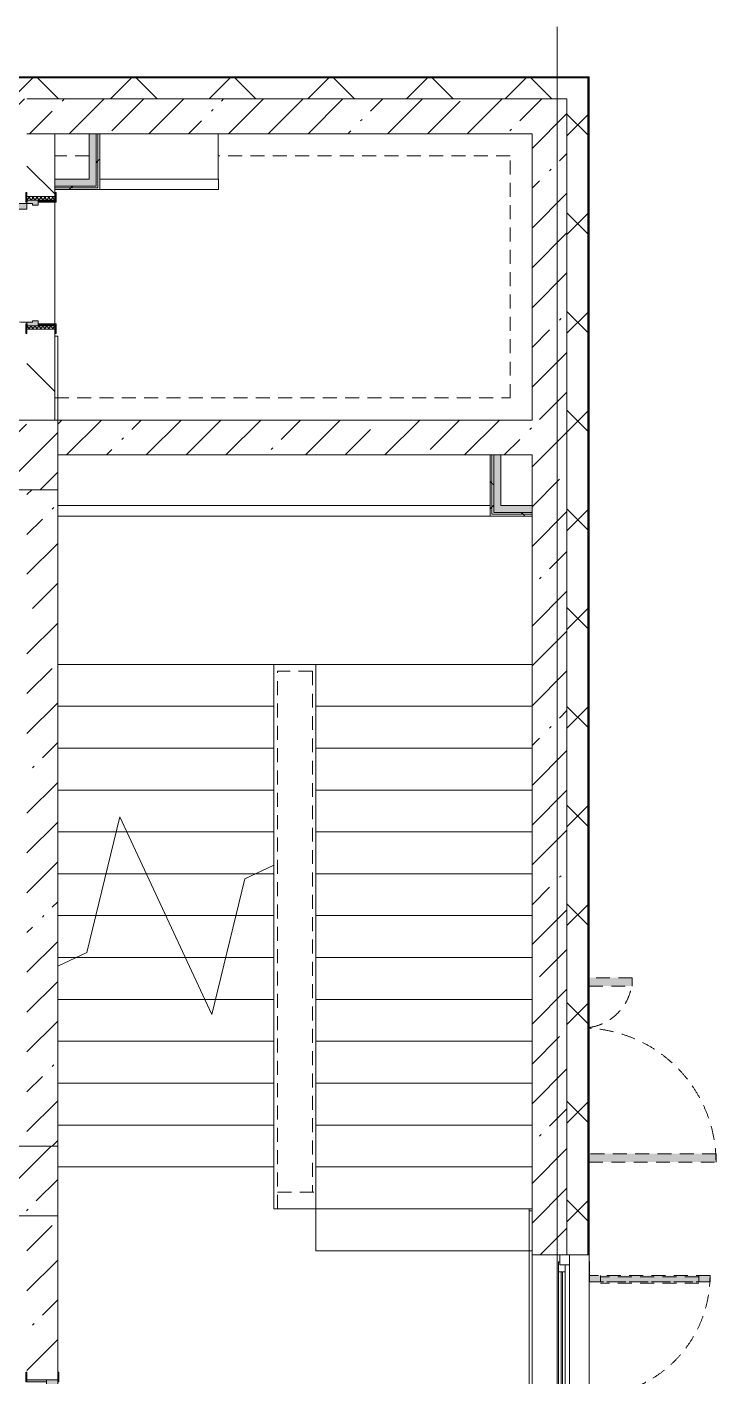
# Model space of a CAD drawing. Header units: millimetres. Extents: x 35092 to 251863, y -8553 to 29549.
# Drawn here: x 246063 to 251001, y 12246 to 21915 of the extents above; entities that cross this region are included whole.
import ezdxf

# ---------------------------------------------------------------- set-up
doc = ezdxf.new("R2010")
doc.units = ezdxf.units.MM
doc.linetypes.add('200_ШТРИХ__ш1_п0_6_', pattern=[160, 100, -60])
for name, color, linetype, lineweight in [('A-DETL-MBND-1', 7, '200_ШТРИХ__ш1_п0_6_', 9), ('A-GLAZ-2', 7, 'Continuous', 5), ('A-WALL', 7, 'Continuous', 9), ('A-WALL-2', 7, 'Continuous', 5), ('I-WALL-3', 7, 'Continuous', 5), ('S-COLS-1', 7, 'Continuous', 5), ('S-STRS-3', 7, 'Continuous', 5), ('S-STRS-MBND-2', 7, 'Continuous', 5), ('Оси', 7, 'Continuous', 9)]:
    doc.layers.add(name, color=color, linetype=linetype, lineweight=lineweight)
for name, color, linetype, lineweight, true_color in [('A-DOOR-2', 7, 'Continuous', 5, 0xaaaaaa), ('A-DOOR-3', 7, 'Continuous', 5, 0xe2e2e2), ('A-DOOR-FRAM-3', 7, 'Continuous', 5, 0xe2e2e2), ('A-DOOR-FRAM-4', 7, 'Continuous', 5, 0xaaaaaa), ('A-FLOR-1', 7, 'Continuous', 5, 0xaaaaaa), ('I-WALL-1', 7, 'Continuous', 5, 0xe7e7e7)]:
    doc.layers.add(name, color=color, linetype=linetype, lineweight=lineweight, true_color=true_color)
pattern_1 = [(45, (124853, 0), (-285.1231, 285.1231), []), (45, (125138.1, 0), (-285.1231, 285.1231), [504.031, -100.806, 16.764, -84.042])]
pattern_2 = [(45, (124853, 0), (-353.5534, 353.5534), []), (135, (124853, 0), (-353.5534, -353.5534), [])]
pattern_3 = [(45, (124853, 0), (-530.33, 530.33), []), (135, (124853, 0), (-530.33, -530.33), [])]

# ---------------------------------------------------------------- blocks, each defined once
blk = doc.blocks.new('110_Дверь_СКБ_2Ст - Д-1_л_Лестничная клетка EIS60 2-32142534-2_2_2_птичка')
at = {"layer": 'A-DOOR-3'}
for points in [[(662.5, 938), (662.5, 1010), (612.5, 1010), (613.3, 110), (662.5, 110), (662.5, 823.5)], [(-587.5, 510), (-637.5, 510), (-637.5, 110), (-587.5, 110), (-587.5, 504.6)], [(712.5, -110), (712.5, 30), (697.5, 30), (697.5, -110)]]:
    blk.add_hatch(color=256, dxfattribs=at).paths.add_polyline_path(points)
h = blk.add_hatch(color=256, dxfattribs=at)
h.paths.add_polyline_path([(712.5, 30), (712.5, 110), (662.5, 110), (662.5, 60), (652.5, 60), (652.5, 30), (697.5, 30)])
h.paths.add_polyline_path([(-627.5, 60), (-637.5, 60), (-637.5, 110), (-687.5, 106.2), (-687.5, 30), (-627.5, 30)])
at = {"layer": 'A-DOOR-FRAM-3'}
for points in [[(-672.5, 112.8), (-672.5, 118), (-742.5, 118), (-742.5, 110), (-672.5, 110)], [(767.5, 118), (697.5, 118), (703.3, 110), (767.5, 110)], [(-672.5, 30), (-687.5, 30), (-687.5, -110), (-672.5, -110), (-672.5, 22.9)], [(-672.5, -110), (-742.5, -110), (-742.5, -118), (-672.5, -118)], [(767.5, -110), (697.5, -110), (697.5, -118), (767.5, -118)]]:
    blk.add_hatch(color=256, dxfattribs=at).paths.add_polyline_path(points)
at = {"layer": 'A-DOOR-2'}
for p, q in [((662.5, 1010), (612.5, 1010)), ((612.5, 1010), (612.5, 110)), ((662.5, 110), (662.5, 1010)), ((-637.5, 510), (-637.5, 110)), ((-587.5, 510), (-637.5, 510)), ((-587.5, 110), (-587.5, 510)), ((-637.5, 110), (-587.5, 110)), ((612.5, 110), (662.5, 110))]:
    blk.add_line(p, q, dxfattribs=at)
for centre, radius, start, end in [((662.5, 110), 900, 90, 180), ((-637.5, 110), 400, 360, 90)]:
    blk.add_arc(centre, radius, start, end, dxfattribs=at)
at = {"layer": 'A-DOOR-FRAM-4'}
for p, q in [((-672.5, 118), (-742.5, 118)), ((-742.5, 118), (-742.5, 110)), ((-742.5, 110), (-672.5, 110)), ((-637.5, 110), (-687.5, 110)), ((-687.5, 110), (-687.5, 30)), ((-672.5, 110), (-672.5, 118)), ((-637.5, 60), (-637.5, 110)), ((662.5, 110), (662.5, 60)), ((712.5, 110), (662.5, 110)), ((767.5, 118), (697.5, 118)), ((697.5, 118), (697.5, 110)), ((697.5, 110), (767.5, 110)), ((712.5, 30), (712.5, 110)), ((767.5, 110), (767.5, 118)), ((-687.5, 30), (-627.5, 30)), ((-672.5, 30), (-687.5, 30)), ((-687.5, 30), (-687.5, -110)), ((-672.5, -110), (-672.5, 30)), ((-627.5, 60), (-637.5, 60)), ((-627.5, 30), (-627.5, 60)), ((662.5, 60), (652.5, 60)), ((652.5, 60), (652.5, 30)), ((652.5, 30), (712.5, 30)), ((712.5, 30), (697.5, 30)), ((697.5, 30), (697.5, -110)), ((712.5, -110), (712.5, 30)), ((-672.5, -110), (-742.5, -110)), ((-742.5, -110), (-742.5, -118)), ((-742.5, -118), (-672.5, -118)), ((-687.5, -110), (-672.5, -110)), ((-672.5, -118), (-672.5, -110)), ((697.5, -110), (712.5, -110)), ((767.5, -110), (697.5, -110)), ((697.5, -110), (697.5, -118)), ((697.5, -118), (767.5, -118)), ((767.5, -118), (767.5, -110))]:
    blk.add_line(p, q, dxfattribs=at)
blk = doc.blocks.new('120_Окно_СКБ_1Ст - 120_Окно_СКБ_1Ст 1200х2500_h_ с форточкой2-24160662-2_2_2_птичка')
at = {"layer": 'A-GLAZ-2'}
for p, q in [((-600, -127), (-600, -57)), ((-600, -57), (-530, -57)), ((600, -57), (-600, -57)), ((-530, -57), (-530, -127)), ((530, -87), (-530, -87)), ((-530, -87), (-530, -127)), ((-480, -137), (-480, -87)), ((480, -137), (480, -87)), ((530, -127), (530, -57)), ((530, -57), (600, -57)), ((530, -127), (530, -87)), ((600, -57), (600, -127)), ((-530, -127), (-600, -127)), ((-600, -127), (-550, -127)), ((-530, -127), (-550, -127)), ((-550, -127), (-550, -137)), ((-550, -137), (550, -137)), ((550, -137), (-550, -137)), ((-480, -107), (480, -107)), ((480, -117), (-480, -117)), ((600, -127), (530, -127)), ((550, -127), (530, -127)), ((550, -127), (600, -127)), ((550, -137), (550, -127))]:
    blk.add_line(p, q, dxfattribs=at)
blk = doc.blocks.new('110_Дверь_СКБ_1Ст_Внутренняя1 - Д-8 950x2100h_охрана-V314-2_2_2_птичка')
at = {"layer": 'A-DOOR-2'}
h = blk.add_hatch(dxfattribs=at)
h.set_pattern_fill('FP_102', color=256, style=0, pattern_type=2)
h.set_pattern_definition([(135, (1826.41, 164.685), (-14.14214, -14.14214), []), (225, (1826.41, 164.685), (14.14214, -14.14214), [])])
h.paths.add_polyline_path([(462.5, -32.9), (462.5, -100), (487.5, -100), (487.5, 100), (462.5, 100), (462.5, 84.3)])
at = {"layer": 'A-DOOR-3'}
h = blk.add_hatch(color=256, dxfattribs=at)
h.paths.add_polyline_path([(-437.5, 100), (-437.5, 20), (-402.5, 20), (-402.5, 60), (-412.5, 60), (-412.5, 100), (-422.5, 100)])
h.paths.add_polyline_path([(427.5, 44), (427.5, 20), (462.5, 20), (462.5, 100), (437.5, 100), (437.5, 60), (427.5, 60)])
at = {"layer": 'A-DOOR-FRAM-3'}
for points in [[(397.5, 950), (397.5, 100), (437.5, 100), (437.5, 950)], [(-492.5, 100), (-422.5, 100), (-422.5, 108), (-492.5, 108)], [(447.5, 100), (517.5, 100), (517.5, 108), (447.5, 108)], [(-437.5, -32.9), (-437.5, -100), (-422.5, -100), (-422.5, 20), (-437.5, 20)], [(447.5, -32.9), (447.5, -100), (462.5, -100), (462.5, 20), (447.5, 20)], [(-492.5, -108), (-422.5, -108), (-422.5, -100), (-492.5, -100)], [(447.5, -100), (447.5, -108), (517.5, -108), (517.5, -100), (462.5, -100)]]:
    blk.add_hatch(color=256, dxfattribs=at).paths.add_polyline_path(points)
at = {"layer": 'A-DOOR-FRAM-4'}
h = blk.add_hatch(dxfattribs=at)
h.set_pattern_fill('FP_103', color=256, style=0, pattern_type=2)
h.set_pattern_definition([(45, (-296.384, 164.685), (-14.1421, 14.1421), []), (135, (-296.384, 164.685), (-14.1421, -14.1421), [])])
h.paths.add_polyline_path([(-462.5, -32.9), (-462.5, -100), (-437.5, -100), (-437.5, 100), (-462.5, 100)])
at = {"layer": 'A-DOOR-2'}
for p, q in [((437.5, 950), (397.5, 950)), ((397.5, 950), (397.5, 100)), ((437.5, 100), (437.5, 950)), ((397.5, 100), (437.5, 100))]:
    blk.add_line(p, q, dxfattribs=at)
blk.add_arc((437.5, 100), 850, 90, 180, dxfattribs=at)
at = {"layer": 'A-DOOR-FRAM-4'}
for p, q in [((-422.5, 108), (-492.5, 108)), ((-492.5, 108), (-492.5, 100)), ((-492.5, 100), (-422.5, 100)), ((-437.5, 100), (-462.5, 100)), ((-462.5, 100), (-462.5, -100)), ((-412.5, 100), (-437.5, 100)), ((-437.5, 100), (-437.5, 20)), ((-437.5, -100), (-437.5, 100)), ((-422.5, 100), (-437.5, 100)), ((-437.5, 100), (-437.5, 99)), ((-437.5, 99), (-422.5, 99)), ((-422.5, 100), (-422.5, 108)), ((-422.5, 99), (-422.5, 100)), ((-412.5, 60), (-412.5, 100)), ((437.5, 100), (437.5, 60)), ((462.5, 100), (437.5, 100)), ((517.5, 108), (447.5, 108)), ((447.5, 108), (447.5, 100)), ((462.5, 100), (447.5, 100)), ((447.5, 100), (447.5, 99)), ((447.5, 100), (517.5, 100)), ((447.5, 99), (462.5, 99)), ((462.5, 20), (462.5, 100)), ((487.5, 100), (462.5, 100)), ((462.5, 100), (462.5, -100)), ((462.5, 99), (462.5, 100)), ((487.5, -100), (487.5, 100)), ((517.5, 100), (517.5, 108)), ((-437.5, 20), (-402.5, 20)), ((-422.5, 20), (-437.5, 20)), ((-437.5, 20), (-437.5, -100)), ((-422.5, -100), (-422.5, 20)), ((-402.5, 60), (-412.5, 60)), ((-402.5, 20), (-402.5, 60)), ((437.5, 60), (427.5, 60)), ((427.5, 60), (427.5, 20)), ((427.5, 20), (462.5, 20)), ((462.5, 20), (447.5, 20)), ((447.5, 20), (447.5, -100)), ((462.5, -100), (462.5, 20)), ((-422.5, -100), (-492.5, -100)), ((-492.5, -100), (-492.5, -108)), ((-492.5, -108), (-422.5, -108)), ((-462.5, -100), (-437.5, -100)), ((-437.5, -100), (-422.5, -100)), ((-422.5, -108), (-422.5, -100)), ((447.5, -100), (462.5, -100)), ((517.5, -100), (447.5, -100)), ((447.5, -100), (447.5, -108)), ((447.5, -108), (517.5, -108)), ((462.5, -100), (487.5, -100)), ((517.5, -108), (517.5, -100))]:
    blk.add_line(p, q, dxfattribs=at)
blk = doc.blocks.new('110_Дверь_СКБ_2Ст_Наружная - ДН-3_1_л__ Двухстворчатая 1200 х2900 из подвала EI30-23667726-2_2_2_птичка')
at = {"layer": 'A-DETL-MBND-1'}
for points in [[(679.5, 79), (679.5, 989), (619.5, 989), (619.5, 79)], [(-580.5, 389), (-640.5, 389), (-640.5, 79), (-580.5, 79)]]:
    blk.add_hatch(color=256, dxfattribs=at).paths.add_polyline_path(points)
for p, q in [((679.5, 989), (619.5, 989)), ((619.5, 989), (619.5, 79)), ((679.5, 79), (679.5, 989)), ((-640.5, 389), (-640.5, 79)), ((-580.5, 389), (-640.5, 389)), ((-580.5, 79), (-580.5, 389))]:
    blk.add_line(p, q, dxfattribs=at)
for centre, radius, start, end in [((679.5, 29), 960, 90, 176.98148), ((-640.5, 29), 360, 8.16602, 90)]:
    blk.add_arc(centre, radius, start, end, dxfattribs=at)
blk = doc.blocks.new('Дверь_Витражная_СКБ_2Ст - ВН-6-31912847-2_2_2_птичка')
at = {"layer": 'A-DETL-MBND-1'}
for points in [[(-715, -17), (-715, -20), (-705, -17)], [(-643, -20), (-643, -370), (-598, -370), (-598, -20)], [(562, -260.1), (562, -884), (607, -884), (607, -20), (562, -20)]]:
    blk.add_hatch(color=256, dxfattribs=at).paths.add_polyline_path(points)
for p, q in [((-607, -20), (-715, -20)), ((-715, -20), (-607, -20)), ((-598, -20), (-643, -20)), ((-643, -370), (-643, -20)), ((-598, -20), (-643, -20)), ((-643, -20), (-643, -370)), ((-607, -370), (-607, -20)), ((-598, -370), (-598, -20)), ((-598, -370), (-598, -20)), ((562, -20), (607, -20)), ((562, -884), (562, -20)), ((562, -20), (562, -884)), ((607, -20), (562, -20)), ((607, -884), (607, -20)), ((607, -884), (607, -20)), ((607, -20), (715, -20)), ((607, -20), (715, -20)), ((607, -884), (607, -20)), ((-643, -100), (-598, -100)), ((-633, -290), (-633, -100)), ((-589, -290), (-589, -100)), ((553, -804), (553, -100)), ((607, -100), (562, -100)), ((597, -804), (597, -100)), ((-643, -290), (-598, -290)), ((-643, -370), (-598, -370)), ((-643, -370), (-598, -370)), ((607, -804), (562, -804)), ((607, -884), (562, -884)), ((562, -884), (607, -884))]:
    blk.add_line(p, q, dxfattribs=at)
for centre, radius, start, end in [((-607, -20), 350, 270, 0), ((607, -20), 864, 180, 270)]:
    blk.add_arc(centre, radius, start, end, dxfattribs=at)
blk = doc.blocks.new('BSC_Колонна _Прямоугольная - 500х500-22291386-2_2_2_птичка')
at = {"layer": 'S-COLS-1'}
h = blk.add_hatch(dxfattribs=at)
h.set_pattern_fill('FP_155', color=256, style=0, pattern_type=2)
h.set_pattern_definition([(45, (-121180, -13650), (-285.1231, 285.1231), []), (45, (-120894.88, -13650), (-285.1231, 285.1231), [504.031, -100.806, 16.764, -84.042])])
h.paths.add_polyline_path([(127.8, -250), (250, -250), (250, 250), (-250, 250), (-250, -250), (62, -250)])
for p, q in [((250, 250), (-250, 250)), ((-250, 250), (-250, -250)), ((250, -250), (250, 250)), ((-250, -250), (250, -250))]:
    blk.add_line(p, q, dxfattribs=at)
blk = doc.blocks.new('BSC_Колонна _Прямоугольная - 500х500-V349-2_2_2_птичка')
at = {"layer": 'S-COLS-1'}
h = blk.add_hatch(dxfattribs=at)
h.set_pattern_fill('FP_162', color=256, style=0, pattern_type=2)
h.set_pattern_definition([(45, (-121180, -18850), (-285.1231, 285.1231), []), (45, (-120894.88, -18850), (-285.1231, 285.1231), [504.031, -100.806, 16.764, -84.042])])
h.paths.add_polyline_path([(250, -250), (250, 250), (-250, 250), (-250, -250), (230, -250)])
for p, q in [((250, 250), (-250, 250)), ((-250, 250), (-250, -250)), ((250, -250), (250, 250)), ((-250, -250), (250, -250))]:
    blk.add_line(p, q, dxfattribs=at)
blk = doc.blocks.new('Зашивка приборов отопления30 - Зашивка приборов отопления-33323465-2_2_2_птичка')
at = {"layer": 'A-WALL-2'}
for p, q in [((121290.8, 18669.6), (124390.8, 18669.6)), ((124390.8, 18669.6), (121290.8, 18669.6)), ((121290.8, 18594.6), (124390.8, 18594.6))]:
    blk.add_line(p, q, dxfattribs=at)
blk = doc.blocks.new('Зашивка приборов отопления44 - Зашивка приборов отопления-33398827-2_2_2_птичка')
at = {"layer": 'A-WALL-2'}
for p, q in [((122140.8, 18669.6), (122140.8, 18994.6)), ((121290.8, 18669.6), (122140.8, 18669.6)), ((122141.3, 18669.6), (121290.8, 18669.6)), ((122141.3, 18594.6), (122141.3, 18669.6)), ((121290.8, 18594.6), (122141.3, 18594.6))]:
    blk.add_line(p, q, dxfattribs=at)

msp = doc.modelspace()

# ---------------------------------------------------------------- hatches: boundary and pattern name
at = {"layer": 'A-WALL-2'}
h = msp.add_hatch(dxfattribs=at)
h.set_pattern_fill('FP_91', color=256, style=0, pattern_type=2)
h.set_pattern_definition(pattern_2)
h.paths.add_polyline_path([(235203, 21400), (236103, 21400), (236098, 21550), (234803.4, 21550), (234803.4, 21400)])
h.paths.add_polyline_path([(230639.9, 21400), (231703.4, 21400), (231703.4, 21550), (230403.2, 21550), (230403.2, 21400)])
h.paths.add_polyline_path([(233385.1, 21400), (233903.4, 21400), (233903.4, 21550), (232603.4, 21550), (232603.4, 21400), (233323, 21400)])
h.paths.add_polyline_path([(228103.2, 21400), (228103.2, 21550), (226903, 21550), (226903, 21400), (226979.6, 21400)])
h.paths.add_polyline_path([(225928, 21400), (226003, 21400), (226003, 21550), (221463, 21550), (221463, 21400), (225718, 21400)])
h.paths.add_polyline_path([(218163, 21400), (218163, 21550), (217913, 21550), (217913, 21400)])
h.paths.add_polyline_path([(248941.1, 21400), (250083, 21400), (250083, 21550), (245003.2, 21550), (245003.2, 21400), (247111, 21400)])
h.paths.add_polyline_path([(242753.4, 21400), (244103.2, 21400), (244103.2, 21550), (242753.4, 21550)])
h.paths.add_polyline_path([(240705.5, 21400), (241853.4, 21400), (241853.4, 21550), (240453.4, 21550), (240453.4, 21400)])
h.paths.add_polyline_path([(238153.4, 21400), (238153.4, 21550), (237003, 21550), (237003, 21400), (237960.4, 21400)])
h = msp.add_hatch(dxfattribs=at)
h.set_pattern_fill('FP_91', color=256, style=0, pattern_type=2)
h.set_pattern_definition(pattern_2)
h.paths.add_polyline_path([(249956.3, -250), (250083, -250), (250083, 7700), (249933, 7700), (249933, -250)])
h.paths.add_polyline_path([(250007.2, 10000), (250083, 10000), (250083, 11920), (249933, 11920), (249933, 10000)])
h.paths.add_polyline_path([(250030.1, 13120), (250083, 13120), (250083, 21400), (249933, 21400), (249933, 13120)])
at = {"layer": 'I-WALL-1'}
for points in [[(246559, 20775), (246559, 21150), (246509, 21150), (246509, 20775)], [(246263, 20775), (246509, 20775), (246509, 20825), (246263, 20825)], [(249458, 18487.5), (249458, 18850), (249408, 18848), (249408, 18487.5)], [(249458, 18437.5), (249683, 18437.5), (249683, 18487.5), (249408, 18487.5), (249408, 18437.5)]]:
    msp.add_hatch(color=256, dxfattribs=at).paths.add_polyline_path(points)
at = {"layer": 'I-WALL-3'}
h = msp.add_hatch(dxfattribs=at)
h.set_pattern_fill('FP_99', color=256, style=0, pattern_type=2)
h.set_pattern_definition(pattern_1)
h.paths.add_polyline_path([(246063, 21150), (246063, 21400), (245703, 21400), (245703, 21150), (245861, 21150)])
h.paths.add_polyline_path([(225718, 21150), (226003, 21150), (226003, 21400), (225653, 21400), (225653, 21150)])
h.paths.add_polyline_path([(226903, 21150), (228103.2, 21150), (228103.2, 21400), (226903, 21400)])
h.paths.add_polyline_path([(244103.2, 21150), (244103.2, 21400), (242753.4, 21400), (242753.4, 21150), (243450.7, 21150)])
h.paths.add_polyline_path([(231703.4, 21150), (231703.4, 21400), (230903, 21400), (230903, 21150)])
h.paths.add_polyline_path([(232603.4, 21150), (233903.4, 21150), (233903.4, 21400), (232603.4, 21400)])
h.paths.add_polyline_path([(241853.4, 21150), (241853.4, 21400), (240953.4, 21400), (240953.4, 21150), (241620.6, 21150)])
h.paths.add_polyline_path([(238153.4, 21150), (238153.4, 21400), (237003, 21400), (237003, 21150), (237960.4, 21150)])
h.paths.add_polyline_path([(235903, 21150), (236103, 21150), (236103, 21400), (235903, 21400), (235903, 21275)])
h.paths.add_polyline_path([(234803.4, 21150), (235203, 21151.7), (235203, 21400), (234803.4, 21400)])
h = msp.add_hatch(dxfattribs=at)
h.set_pattern_fill('FP_99', color=256, style=0, pattern_type=2)
h.set_pattern_definition(pattern_1)
h.paths.add_polyline_path([(246584, 21150), (249683, 21150), (249683, 21400), (246063, 21400), (246063, 21150), (246571.5, 21150)])
h = msp.add_hatch(dxfattribs=at)
h.set_pattern_fill('FP_99', color=256, style=0, pattern_type=2)
h.set_pattern_definition(pattern_1)
h.paths.add_polyline_path([(249683, 10600), (249933, 10600), (249933, 11920), (249683, 11920), (249683, 10969.7)])
h.paths.add_polyline_path([(249856.1, 13120), (249933, 13120), (249933, 21400), (249683, 21400), (249683, 13120), (249733, 13120)])
h = msp.add_hatch(dxfattribs=at)
h.set_pattern_fill('FP_100', color=256, style=0, pattern_type=2)
h.set_pattern_definition([(135, (124853, 0), (-353.5534, -353.5534), [])])
h.paths.add_polyline_path([(246063, 19100), (246263, 19100), (246263, 19750), (246063, 19750), (246063, 19120)])
h.paths.add_polyline_path([(246195.9, 20700), (246263, 20700), (246263, 21150), (246063, 21150), (246063, 20700), (246073.5, 20700)])
h = msp.add_hatch(dxfattribs=at)
h.set_pattern_fill('FP_167', color=256, style=0, pattern_type=2)
h.set_pattern_definition(pattern_3)
h.paths.add_polyline_path([(246571.5, 20762.5), (246571.5, 21150), (246559, 21148), (246559, 20762.5)])
h = msp.add_hatch(dxfattribs=at)
h.set_pattern_fill('FP_167', color=256, style=0, pattern_type=2)
h.set_pattern_definition(pattern_3)
h.paths.add_polyline_path([(246584, 20750), (246584, 21150), (246571.5, 21149), (246571.5, 20750)])
h = msp.add_hatch(dxfattribs=at)
h.set_pattern_fill('FP_167', color=256, style=0, pattern_type=2)
h.set_pattern_definition(pattern_3)
h.paths.add_polyline_path([(246263, 20762.5), (246559, 20762.5), (246559, 20775), (246263, 20775)])
h = msp.add_hatch(dxfattribs=at)
h.set_pattern_fill('FP_167', color=256, style=0, pattern_type=2)
h.set_pattern_definition(pattern_3)
h.paths.add_polyline_path([(246559, 20750), (246571.5, 20750), (246571.5, 20762.5), (246263, 20762.5), (246263, 20750), (246509, 20750)])
h = msp.add_hatch(dxfattribs=at)
h.set_pattern_fill('FP_99', color=256, style=0, pattern_type=2)
h.set_pattern_definition(pattern_1)
h.paths.add_polyline_path([(249383, 18850), (249683, 18850), (249683, 19100), (246283, 19100), (246283, 18850), (248941.1, 18850)])
h = msp.add_hatch(dxfattribs=at)
h.set_pattern_fill('FP_167', color=256, style=0, pattern_type=2)
h.set_pattern_definition(pattern_3)
h.paths.add_polyline_path([(249383, 18425), (249395.5, 18425), (249395.5, 18850), (249383, 18850), (249383, 18425.5)])
h = msp.add_hatch(dxfattribs=at)
h.set_pattern_fill('FP_167', color=256, style=0, pattern_type=2)
h.set_pattern_definition(pattern_3)
h.paths.add_polyline_path([(249408, 18437.5), (249408, 18850), (249395.5, 18849), (249395.5, 18437.5)])
h = msp.add_hatch(dxfattribs=at)
h.set_pattern_fill('FP_99', color=256, style=0, pattern_type=2)
h.set_pattern_definition(pattern_1)
h.paths.add_polyline_path([(246195.9, 10600), (246283, 10600), (246283, 10825), (246063, 10825), (246063, 10600)])
h.paths.add_polyline_path([(246063, 12225), (246283, 12225), (246283, 13400), (246063, 13400), (246063, 12250)])
h.paths.add_polyline_path([(246224.7, 13900), (246283, 13900), (246283, 18600), (246063, 18600), (246063, 13900), (246076.2, 13900)])
h = msp.add_hatch(dxfattribs=at)
h.set_pattern_fill('FP_167', color=256, style=0, pattern_type=2)
h.set_pattern_definition(pattern_3)
h.paths.add_polyline_path([(249681.9, 18412.5), (249683, 18412.5), (249683, 18425), (249383, 18425), (249383, 18412.5)])
h = msp.add_hatch(dxfattribs=at)
h.set_pattern_fill('FP_167', color=256, style=0, pattern_type=2)
h.set_pattern_definition(pattern_3)
h.paths.add_polyline_path([(249395.5, 18425), (249683, 18425), (249683, 18437.5), (249395.5, 18437.3)])
h = msp.add_hatch(dxfattribs=at)
h.set_pattern_fill('FP_101', color=256, style=0, pattern_type=2)
h.set_pattern_definition([(45, (124852.98, 0), (-176.7767, 176.7767), [])])
h.paths.add_polyline_path([(246063, 12450), (246063, 12530), (245313, 12530), (245313, 12450)])

# ---------------------------------------------------------------- linework, layer by layer
at = {"layer": 'A-DETL-MBND-1'}
for p, q in [((246509, 20992), (246263, 20992)), ((249525, 20992), (247434, 20992)), ((249525, 19258), (249525, 20992)), ((246263, 19258), (249525, 19258)), ((247858, 13450), (247858, 17300)), ((248108, 17300), (247858, 17300)), ((248108, 17300), (248108, 13570)), ((247858, 13570), (248133, 13570))]:
    msp.add_line(p, q, dxfattribs=at)
at = {"layer": 'A-FLOR-1'}
for p, q in [((246263, 19700), (246283, 19700)), ((246283, 19700), (246283, 19100)), ((247833, 13450), (247833, 13750)), ((249662, 13450), (247833, 13450)), ((249662, 10600), (249662, 13450)), ((249683, 13435), (249662, 13435))]:
    msp.add_line(p, q, dxfattribs=at)
at = {"layer": 'A-WALL'}
for p, q in [((250086, 21553), (245003.2, 21553)), ((250083, 21550), (245003.2, 21550)), ((250083, 13120), (250083, 21550)), ((250086, 13120), (250086, 21553)), ((249933, 21400), (249933, 13120)), ((246263, 21150), (246063, 21150)), ((246584, 21150), (246509, 21150)), ((246559, 20775), (246559, 21150)), ((246571.5, 20762.5), (246571.5, 21150)), ((246263, 20775), (246559, 20775)), ((246263, 20762.5), (246571.5, 20762.5)), ((249458, 18850), (249383, 18850)), ((249395.5, 18850), (249395.5, 18425)), ((249408, 18850), (249408, 18437.5)), ((249683, 18412.5), (249683, 18487.5)), ((249395.5, 18425), (249683, 18425)), ((249408, 18437.5), (249683, 18437.5))]:
    msp.add_line(p, q, dxfattribs=at)
at = {"layer": 'A-WALL-2'}
for p, q in [((250091, 21558), (241853.4, 21558)), ((250091, -258), (250091, 21558)), ((246063, 21400), (249933, 21400)), ((249933, 13120), (250091, 13120))]:
    msp.add_line(p, q, dxfattribs=at)
at = {"layer": 'I-WALL-3'}
for p, q in [((246263, 21150), (246509, 21150)), ((246263, 20730), (246263, 21150)), ((246509, 21150), (246509, 20825)), ((246584, 21150), (249683, 21150)), ((246584, 20750), (246584, 21150)), ((249683, 21150), (249683, 19100)), ((246509, 20825), (246263, 20825)), ((246263, 20750), (246584, 20750)), ((246263, 20660), (246263, 19790)), ((246263, 19100), (246263, 19720)), ((249683, 19100), (246283, 19100)), ((246283, 18850), (249383, 18850)), ((249383, 18850), (249383, 18412.5)), ((249458, 18850), (249683, 18850)), ((249458, 18487.5), (249458, 18850)), ((249683, 18850), (249683, 18487.5)), ((246283, 13900), (246283, 18600)), ((249683, 18487.5), (249458, 18487.5)), ((249383, 18412.5), (249683, 18412.5)), ((249683, 18412.5), (249683, 10600)), ((246283, 12280), (246283, 13400)), ((249683, 13120), (249933, 13120))]:
    msp.add_line(p, q, dxfattribs=at)
at = {"layer": 'S-STRS-3'}
for p, q in [((246283, 17350), (247833, 17350)), ((246283, 17350), (247833, 17350)), ((247833, 17350), (248133, 17350)), ((247833, 17050), (247833, 17350)), ((249683, 17350), (248133, 17350)), ((248133, 17350), (248133, 17050)), ((249683, 17350), (248133, 17350)), ((246283, 17050), (247833, 17050)), ((246283, 17050), (247833, 17050)), ((247833, 16750), (247833, 17050)), ((248133, 17050), (248133, 16750)), ((249683, 17050), (248133, 17050)), ((249683, 17050), (248133, 17050)), ((246283, 16750), (247833, 16750)), ((246283, 16750), (247833, 16750)), ((247833, 16450), (247833, 16750)), ((248133, 16750), (248133, 16450)), ((249683, 16750), (248133, 16750)), ((249683, 16750), (248133, 16750)), ((246283, 16450), (247833, 16450)), ((246283, 16450), (247833, 16450)), ((247833, 16150), (247833, 16450)), ((248133, 16450), (248133, 16150)), ((249683, 16450), (248133, 16450)), ((249683, 16450), (248133, 16450)), ((246283, 16150), (246701.6, 16150)), ((246283, 16150), (246701.6, 16150)), ((246701.6, 16150), (246778.2, 16150)), ((246701.6, 16150), (246778.2, 16150)), ((246778.2, 16150), (247833, 16150)), ((246778.2, 16150), (247833, 16150)), ((247833, 15911.4), (247833, 16150)), ((248133, 16150), (248133, 15850)), ((249683, 16150), (248133, 16150)), ((249683, 16150), (248133, 16150)), ((247833, 15850), (247833, 15911.4)), ((246283, 15850), (246628.6, 15850)), ((246283, 15850), (246628.6, 15850)), ((246628.6, 15850), (246918.1, 15850)), ((246628.6, 15850), (246918.1, 15850)), ((246918.1, 15850), (247701.3, 15850)), ((246918.1, 15850), (247701.3, 15850)), ((247701.3, 15850), (247833, 15850)), ((247701.3, 15850), (247833, 15850)), ((247833, 15550), (247833, 15850)), ((248133, 15850), (248133, 15550)), ((249683, 15850), (248133, 15850)), ((249683, 15850), (248133, 15850)), ((246283, 15550), (246555.7, 15550)), ((246283, 15550), (246555.7, 15550)), ((246555.7, 15550), (247058, 15550)), ((246555.7, 15550), (247058, 15550)), ((247058, 15550), (247560.2, 15550)), ((247058, 15550), (247560.2, 15550)), ((247560.2, 15550), (247833, 15550)), ((247560.2, 15550), (247833, 15550)), ((247833, 15250), (247833, 15550)), ((248133, 15550), (248133, 15250)), ((249683, 15550), (248133, 15550)), ((249683, 15550), (248133, 15550)), ((246283, 15250), (246414.6, 15250)), ((246283, 15250), (246414.6, 15250)), ((246414.6, 15250), (247197.9, 15250)), ((246414.6, 15250), (247197.9, 15250)), ((247197.9, 15250), (247487.3, 15250)), ((247197.9, 15250), (247487.3, 15250)), ((247487.3, 15250), (247833, 15250)), ((247487.3, 15250), (247833, 15250)), ((247833, 14950), (247833, 15250)), ((248133, 15250), (248133, 14950)), ((249683, 15250), (248133, 15250)), ((249683, 15250), (248133, 15250)), ((246283, 14950), (247337.8, 14950)), ((246283, 14950), (247337.8, 14950)), ((247337.8, 14950), (247414.4, 14950)), ((247337.8, 14950), (247414.4, 14950)), ((247414.4, 14950), (247833, 14950)), ((247414.4, 14950), (247833, 14950)), ((247833, 14650), (247833, 14950)), ((248133, 14950), (248133, 14650)), ((249683, 14950), (248133, 14950)), ((249683, 14950), (248133, 14950)), ((246283, 14650), (247833, 14650)), ((246283, 14650), (247833, 14650)), ((247833, 14350), (247833, 14650)), ((248133, 14650), (248133, 14350)), ((249683, 14650), (248133, 14650)), ((249683, 14650), (248133, 14650)), ((246283, 14350), (247833, 14350)), ((246283, 14350), (247833, 14350)), ((247833, 14050), (247833, 14350)), ((248133, 14350), (248133, 14050)), ((249683, 14350), (248133, 14350)), ((249683, 14350), (248133, 14350)), ((246283, 14050), (247833, 14050)), ((246283, 14050), (247833, 14050)), ((247833, 13750), (247833, 14050)), ((248133, 14050), (248133, 13750)), ((249683, 14050), (248133, 14050)), ((249683, 14050), (248133, 14050)), ((246283, 13750), (247833, 13750)), ((246283, 13750), (247833, 13750)), ((248133, 13750), (248133, 13450)), ((249683, 13750), (248133, 13750)), ((249683, 13750), (248133, 13750)), ((249683, 13450), (248133, 13450))]:
    msp.add_line(p, q, dxfattribs=at)
at = {"layer": 'S-STRS-MBND-2'}
for p, q in [((246283, 18850), (246283, 17350)), ((249683, 18850), (246283, 18850)), ((249683, 17350), (249683, 18850)), ((246283, 17350), (247833, 17350)), ((246283, 15850), (246283, 17350)), ((246283, 17350), (247833, 17350)), ((247833, 17350), (248133, 17350)), ((247833, 15911.4), (247833, 17350)), ((249683, 17350), (248133, 17350)), ((248133, 17350), (248133, 13150)), ((249683, 17350), (248133, 17350)), ((249683, 17350), (249683, 13150)), ((246283, 17050), (247833, 17050)), ((246283, 17050), (247833, 17050)), ((249683, 17050), (248133, 17050)), ((249683, 17050), (248133, 17050)), ((246283, 16750), (247833, 16750)), ((246283, 16750), (247833, 16750)), ((249683, 16750), (248133, 16750)), ((249683, 16750), (248133, 16750)), ((246283, 16450), (247833, 16450)), ((246283, 16450), (247833, 16450)), ((249683, 16450), (248133, 16450)), ((249683, 16450), (248133, 16450)), ((246727.8, 16258.1), (246491.5, 15285.9)), ((247388.2, 14841.9), (246727.8, 16258.1)), ((246283, 16150), (246701.6, 16150)), ((246283, 16150), (246701.6, 16150)), ((246778.2, 16150), (247833, 16150)), ((246778.2, 16150), (247833, 16150)), ((249683, 16150), (248133, 16150)), ((249683, 16150), (248133, 16150)), ((247833, 15911.4), (247624.4, 15814.1)), ((246283, 15850), (246628.6, 15850)), ((246283, 15850), (246628.6, 15850)), ((246918.1, 15850), (247701.3, 15850)), ((246918.1, 15850), (247701.3, 15850)), ((247624.4, 15814.1), (247388.2, 14841.9)), ((249683, 15850), (248133, 15850)), ((249683, 15850), (248133, 15850)), ((246283, 15550), (246555.7, 15550)), ((246283, 15550), (246555.7, 15550)), ((247058, 15550), (247560.2, 15550)), ((247058, 15550), (247560.2, 15550)), ((249683, 15550), (248133, 15550)), ((249683, 15550), (248133, 15550)), ((246491.5, 15285.9), (246283, 15188.6)), ((246283, 15250), (246414.6, 15250)), ((246283, 15250), (246414.6, 15250)), ((247197.9, 15250), (247487.3, 15250)), ((247197.9, 15250), (247487.3, 15250)), ((249683, 15250), (248133, 15250)), ((249683, 15250), (248133, 15250)), ((247337.8, 14950), (247414.4, 14950)), ((247337.8, 14950), (247414.4, 14950)), ((249683, 14950), (248133, 14950)), ((249683, 14950), (248133, 14950)), ((249683, 14650), (248133, 14650)), ((249683, 14650), (248133, 14650)), ((249683, 14350), (248133, 14350)), ((249683, 14350), (248133, 14350)), ((249683, 14050), (248133, 14050)), ((249683, 14050), (248133, 14050)), ((249683, 13750), (248133, 13750)), ((249683, 13750), (248133, 13750)), ((249683, 13450), (248133, 13450)), ((249683, 13450), (248133, 13450)), ((249683, 13150), (248133, 13150))]:
    msp.add_line(p, q, dxfattribs=at)
at = {"layer": 'Оси'}
msp.add_line((249863, 10029.8), (249863, 21915.1), dxfattribs=at)

# ---------------------------------------------------------------- block references
at = {"layer": 'A-DETL-MBND-1'}
for name, p, rotation in [('110_Дверь_СКБ_2Ст_Наружная - ДН-3_1_л__ Двухстворчатая 1200 х2900 из подвала EI30-23667726-2_2_2_птичка', (250012, 14464.5), 269.9999999999999), ('Дверь_Витражная_СКБ_2Ст - ВН-6-31912847-2_2_2_птичка', (250074, 12365), 89.99999999999957)]:
    msp.add_blockref(name, p, dxfattribs=dict(at, rotation=rotation))
at = {"layer": 'A-DOOR-2'}
for name, p, rotation in [('110_Дверь_СКБ_1Ст_Внутренняя1 - Д-8 950x2100h_охрана-V314-2_2_2_птичка', (246163, 20212.5), 89.99999999999991), ('110_Дверь_СКБ_2Ст - Д-1_л_Лестничная клетка EIS60 2-32142534-2_2_2_птичка', (246173, 11537.5), 269.9999999999999)]:
    msp.add_blockref(name, p, dxfattribs=dict(at, rotation=rotation))
at = {"layer": 'A-GLAZ-2', "rotation": 269.9999999999999}
msp.add_blockref('120_Окно_СКБ_1Ст - 120_Окно_СКБ_1Ст 1200х2500_h_ с форточкой2-24160662-2_2_2_птичка', (250008, 12520), dxfattribs=at)
at = {"layer": 'A-WALL-2'}
for name, p in [('Зашивка приборов отопления44 - Зашивка приборов отопления-33398827-2_2_2_птичка', (125293.2, 2155.4)), ('Зашивка приборов отопления30 - Зашивка приборов отопления-33323465-2_2_2_птичка', (124992.2, -182.1))]:
    msp.add_blockref(name, p, dxfattribs=at)
at = {"layer": 'S-COLS-1'}
for name, p in [('BSC_Колонна _Прямоугольная - 500х500-V349-2_2_2_птичка', (246033, 18850)), ('BSC_Колонна _Прямоугольная - 500х500-22291386-2_2_2_птичка', (246033, 13650))]:
    msp.add_blockref(name, p, dxfattribs=at)

doc.saveas('drawing.dxf')
